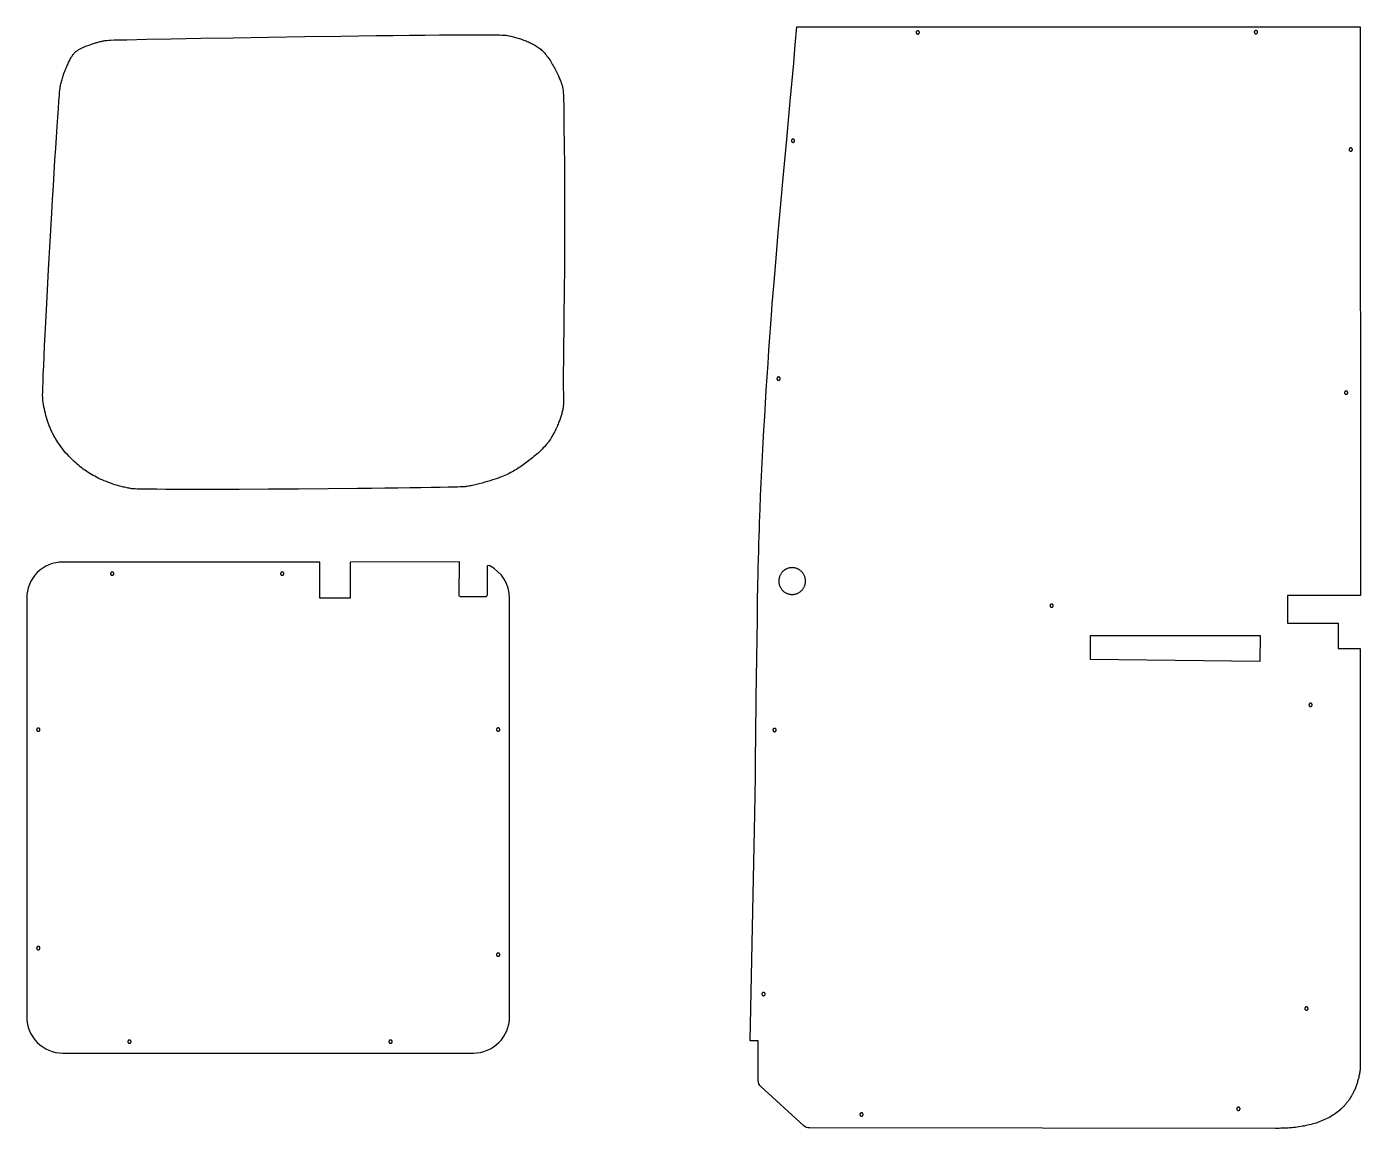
# Model space of a CAD drawing. Extents: x 487 to 8409, y -9760 to -1702.
# Drawn here: x 6785 to 8409, y -5436 to -4094 of the extents above; entities that cross this region are included whole.
import ezdxf

# ---------------------------------------------------------------- set-up
doc = ezdxf.new("R2010")
doc.units = 0
doc.layers.add('Default_Layer', color=1, linetype='CONTINUOUS')

msp = doc.modelspace()

# ---------------------------------------------------------------- linework, layer by layer
at = {"layer": 'Default_Layer'}
for points in [[(7319.9, -4654.4), (7318.9, -4654.5), (7317.4, -4654.6), (7315.3, -4654.7), (7312.8, -4654.8), (7309.9, -4654.9), (7306.5, -4655), (7298.4, -4655.2), (7288.7, -4655.5), (7277.6, -4655.7), (7265.2, -4655.9), (7251.5, -4656.1), (7236.9, -4656.3), (7221.3, -4656.5), (7204.9, -4656.7), (7187.9, -4656.8), (7152.4, -4657.1), (7115.9, -4657.4), (7079.4, -4657.6), (7043.9, -4657.8), (7026.9, -4657.8), (7010.6, -4657.9), (6995.1, -4657.9), (6980.5, -4657.9), (6966.9, -4657.9), (6954.6, -4657.8), (6943.6, -4657.7), (6934, -4657.6), (6926, -4657.5), (6922.7, -4657.4), (6919.8, -4657.4), (6917.3, -4657.3), (6915.4, -4657.2), (6913.9, -4657.1), (6913.3, -4657), (6912.9, -4657), (6911.5, -4656.8), (6910.1, -4656.5), (6908.7, -4656.3), (6907.3, -4656), (6905.9, -4655.7), (6904.4, -4655.3), (6903, -4655), (6901.6, -4654.6), (6898.7, -4653.9), (6895.8, -4653.1), (6893, -4652.2), (6890.2, -4651.3), (6887.4, -4650.4), (6884.7, -4649.4), (6882.1, -4648.4), (6879.5, -4647.3), (6877, -4646.3), (6874.6, -4645.2), (6872.3, -4644.1), (6870.1, -4643), (6868, -4641.9), (6866, -4640.8), (6863.9, -4639.6), (6861.9, -4638.4), (6859.9, -4637.1), (6857.9, -4635.8), (6855.9, -4634.5), (6854, -4633.1), (6852.1, -4631.7), (6850.2, -4630.2), (6848.4, -4628.7), (6846.5, -4627.2), (6844.8, -4625.6), (6843, -4624), (6841.3, -4622.4), (6839.6, -4620.7), (6837.9, -4619), (6836.3, -4617.2), (6834.6, -4615.4), (6832.9, -4613.5), (6831.3, -4611.6), (6829.7, -4609.6), (6828.1, -4607.5), (6826.5, -4605.4), (6825, -4603.3), (6823.5, -4601.1), (6822.1, -4599), (6820.7, -4596.7), (6820, -4595.6), (6819.3, -4594.5), (6818.7, -4593.4), (6818.1, -4592.2), (6817.4, -4591.1), (6816.9, -4589.9), (6816.3, -4588.8), (6815.7, -4587.6), (6815.2, -4586.5), (6814.6, -4585.3), (6814.1, -4584.1), (6813.6, -4582.9), (6813.1, -4581.7), (6812.6, -4580.5), (6812.2, -4579.3), (6811.7, -4578), (6810.8, -4575.5), (6810, -4573), (6809.2, -4570.4), (6808.5, -4567.8), (6807.8, -4565.2), (6807.2, -4562.5), (6806.7, -4559.9), (6806.1, -4557.2), (6805.7, -4554.5), (6805.3, -4551.9), (6804.9, -4549.2), (6804.6, -4546.5), (6804.6, -4545.6), (6804.5, -4544.3), (6804.5, -4542.4), (6804.6, -4540.1), (6804.6, -4537.4), (6804.7, -4534.2), (6805, -4526.7), (6805.3, -4517.7), (6805.8, -4507.3), (6806.3, -4495.7), (6806.9, -4483), (6807.6, -4469.2), (6808.3, -4454.6), (6809.1, -4439.3), (6810, -4423.3), (6811.8, -4390.1), (6813.7, -4355.8), (6815.6, -4321.5), (6816.6, -4304.7), (6817.6, -4288.3), (6818.6, -4272.3), (6819.5, -4257), (6820.4, -4242.4), (6821.3, -4228.7), (6822.2, -4216), (6823, -4204.4), (6823.7, -4194), (6824.4, -4185), (6825, -4177.5), (6825.2, -4174.4), (6825.5, -4171.7), (6825.7, -4169.4), (6826, -4167.5), (6826.1, -4166.2), (6826.2, -4165.7), (6826.3, -4165.3), (6826.6, -4164), (6827, -4162.6), (6827.3, -4161.3), (6827.7, -4159.9), (6828.2, -4158.5), (6828.6, -4157.1), (6829, -4155.7), (6829.5, -4154.2), (6830.5, -4151.4), (6831.6, -4148.5), (6832.1, -4147.1), (6832.7, -4145.7), (6833.2, -4144.3), (6833.8, -4142.9), (6834.4, -4141.6), (6835, -4140.3), (6835.6, -4139), (6836.2, -4137.7), (6836.8, -4136.5), (6837.4, -4135.3), (6838, -4134.1), (6838.6, -4133), (6839.2, -4132), (6839.8, -4131), (6840.4, -4130.1), (6841, -4129.2), (6841.6, -4128.3), (6842.2, -4127.6), (6842.7, -4126.9), (6843.3, -4126.3), (6843.9, -4125.7), (6844.5, -4125.1), (6845.1, -4124.6), (6845.8, -4124.1), (6846.4, -4123.6), (6847.1, -4123.1), (6847.8, -4122.6), (6848.6, -4122.2), (6849.3, -4121.7), (6850.1, -4121.3), (6850.9, -4120.9), (6851.7, -4120.5), (6853.3, -4119.7), (6854.9, -4119), (6856.5, -4118.4), (6858.1, -4117.8), (6859.6, -4117.2), (6861.1, -4116.7), (6864, -4115.7), (6866.5, -4114.9), (6867.6, -4114.5), (6868.7, -4114.1), (6869.9, -4113.7), (6871, -4113.4), (6872.2, -4113.1), (6873.4, -4112.8), (6874.5, -4112.5), (6875.7, -4112.2), (6876.9, -4112), (6878, -4111.7), (6879.2, -4111.5), (6880.4, -4111.3), (6882.8, -4111), (6885.1, -4110.7), (6885.8, -4110.6), (6887, -4110.6), (6891.5, -4110.4), (6898.2, -4110.3), (6907.1, -4110.1), (6930.8, -4109.6), (6961.2, -4109), (6997.1, -4108.4), (7037, -4107.7), (7079.6, -4107), (7123.7, -4106.4), (7167.8, -4105.7), (7189.5, -4105.5), (7210.8, -4105.2), (7231.4, -4104.9), (7251.2, -4104.7), (7270, -4104.5), (7287.8, -4104.4), (7304.2, -4104.3), (7319.1, -4104.2), (7332.5, -4104.2), (7344, -4104.2), (7349, -4104.2), (7353.6, -4104.3), (7357.6, -4104.3), (7361, -4104.4), (7363.9, -4104.5), (7366.2, -4104.6), (7367.9, -4104.7), (7368.5, -4104.8), (7368.9, -4104.8), (7371.8, -4105.4), (7374.7, -4106), (7377.6, -4106.7), (7379.1, -4107.1), (7380.5, -4107.5), (7381.9, -4107.8), (7383.4, -4108.3), (7384.8, -4108.7), (7386.3, -4109.1), (7387.7, -4109.6), (7389.1, -4110.1), (7390.5, -4110.6), (7391.9, -4111.1), (7393.3, -4111.6), (7394.7, -4112.2), (7396, -4112.8), (7397.4, -4113.4), (7398.7, -4114), (7400, -4114.7), (7401.3, -4115.4), (7402.6, -4116.1), (7403.9, -4116.8), (7405.2, -4117.6), (7406.4, -4118.4), (7407.6, -4119.2), (7408.8, -4120), (7410, -4120.9), (7411.1, -4121.8), (7412.2, -4122.8), (7412.8, -4123.3), (7413.3, -4123.8), (7413.9, -4124.3), (7414.4, -4124.9), (7415.5, -4126), (7416.6, -4127.3), (7417.7, -4128.6), (7418.7, -4130), (7419.8, -4131.4), (7420.8, -4132.9), (7421.8, -4134.4), (7422.8, -4135.9), (7423.7, -4137.5), (7424.7, -4139.1), (7425.6, -4140.6), (7426.5, -4142.2), (7427.4, -4143.8), (7428.2, -4145.4), (7429, -4147), (7429.8, -4148.5), (7431.3, -4151.5), (7432.6, -4154.3), (7433.7, -4156.9), (7434.7, -4159.1), (7435.5, -4161.1), (7436.1, -4162.6), (7436.5, -4163.7), (7436.8, -4164.5), (7437.1, -4165.3), (7437.3, -4166.2), (7437.5, -4167), (7437.7, -4167.9), (7437.9, -4168.7), (7438, -4169.6), (7438.1, -4170.5), (7438.3, -4172.2), (7438.5, -4174), (7438.8, -4177.5), (7438.8, -4178.2), (7438.9, -4179.4), (7439, -4183.4), (7439.1, -4189.3), (7439.2, -4196.7), (7439.4, -4215.7), (7439.7, -4238.5), (7439.9, -4263.7), (7440.1, -4289.4), (7440.1, -4301.9), (7440.2, -4313.9), (7440.2, -4325.3), (7440.2, -4335.7), (7440.2, -4346.4), (7440.1, -4358.6), (7440, -4371.9), (7439.9, -4386.2), (7439.6, -4416.4), (7439.3, -4446.7), (7438.7, -4499.3), (7438.5, -4516.9), (7438.4, -4522.6), (7438.4, -4525.8), (7438.4, -4527.7), (7438.4, -4529.7), (7438.5, -4533.8), (7438.8, -4542), (7438.9, -4546), (7439, -4547.9), (7439, -4549.7), (7438.9, -4551.4), (7438.9, -4553), (7438.8, -4554.5), (7438.7, -4555.2), (7438.6, -4555.8), (7438.5, -4557.1), (7438.3, -4558.4), (7438.1, -4559.6), (7437.8, -4560.9), (7437.5, -4562.2), (7437.2, -4563.4), (7436.9, -4564.7), (7436.6, -4565.9), (7436.3, -4567.1), (7435.9, -4568.4), (7435.5, -4569.6), (7435.1, -4570.8), (7434.7, -4572), (7434.2, -4573.2), (7433.8, -4574.5), (7433.3, -4575.6), (7432.8, -4576.9), (7432.3, -4578.3), (7431.6, -4579.7), (7430.9, -4581.3), (7430.2, -4582.9), (7429.4, -4584.6), (7428.6, -4586.3), (7427.7, -4588), (7426.8, -4589.8), (7425.8, -4591.6), (7424.8, -4593.3), (7423.8, -4595), (7422.8, -4596.7), (7421.7, -4598.4), (7420.6, -4599.9), (7420, -4600.7), (7419.5, -4601.4), (7418.9, -4602.2), (7418.3, -4602.9), (7417, -4604.4), (7415.7, -4605.9), (7414.2, -4607.4), (7412.7, -4608.9), (7411.2, -4610.4), (7409.5, -4611.9), (7407.9, -4613.5), (7406.2, -4614.9), (7404.5, -4616.4), (7402.8, -4617.9), (7401.1, -4619.3), (7399.4, -4620.6), (7397.7, -4622), (7396.1, -4623.2), (7394.5, -4624.4), (7392.9, -4625.6), (7391.3, -4626.8), (7389.7, -4627.9), (7388, -4629.1), (7386.4, -4630.2), (7384.8, -4631.3), (7383.1, -4632.4), (7381.4, -4633.4), (7379.7, -4634.5), (7378, -4635.5), (7376.3, -4636.4), (7374.6, -4637.4), (7372.8, -4638.3), (7371, -4639.2), (7369.3, -4640), (7367.5, -4640.8), (7365.5, -4641.6), (7363.3, -4642.5), (7360.9, -4643.4), (7358.3, -4644.4), (7355.4, -4645.3), (7352.5, -4646.3), (7349.4, -4647.3), (7346.2, -4648.3), (7342.9, -4649.2), (7339.6, -4650.2), (7336.2, -4651), (7332.9, -4651.9), (7331.2, -4652.2), (7329.5, -4652.6), (7327.9, -4653), (7326.3, -4653.3), (7324.6, -4653.6), (7323, -4653.9), (7321.5, -4654.1), (7319.9, -4654.4)], [(7870.3, -4103.2), (7870.5, -4103.2), (7870.7, -4103.2), (7870.9, -4103.2), (7871, -4103.1), (7871.2, -4103), (7871.4, -4102.9), (7871.5, -4102.8), (7871.7, -4102.7), (7871.8, -4102.5), (7871.9, -4102.4), (7872, -4102.2), (7872.1, -4102), (7872.2, -4101.8), (7872.2, -4101.6), (7872.2, -4101.4), (7872.3, -4101.2), (7872.2, -4101), (7872.2, -4100.8), (7872.2, -4100.6), (7872.1, -4100.5), (7872, -4100.3), (7871.9, -4100.1), (7871.8, -4100), (7871.7, -4099.8), (7871.5, -4099.7), (7871.4, -4099.6), (7871.2, -4099.5), (7871, -4099.4), (7870.9, -4099.3), (7870.7, -4099.3), (7870.5, -4099.3), (7870.3, -4099.2), (7870.1, -4099.3), (7869.9, -4099.3), (7869.7, -4099.3), (7869.5, -4099.4), (7869.3, -4099.5), (7869.1, -4099.6), (7869, -4099.7), (7868.8, -4099.8), (7868.7, -4100), (7868.6, -4100.1), (7868.5, -4100.3), (7868.4, -4100.5), (7868.3, -4100.6), (7868.3, -4100.8), (7868.3, -4101), (7868.3, -4101.2), (7868.3, -4101.4), (7868.3, -4101.6), (7868.3, -4101.8), (7868.4, -4102), (7868.5, -4102.2), (7868.6, -4102.4), (7868.7, -4102.5), (7868.8, -4102.7), (7869, -4102.8), (7869.1, -4102.9), (7869.3, -4103), (7869.5, -4103.1), (7869.7, -4103.2), (7869.9, -4103.2), (7870.1, -4103.2), (7870.3, -4103.2)], [(8282, -4102.9), (8282.2, -4102.9), (8282.4, -4102.9), (8282.6, -4102.8), (8282.8, -4102.8), (8283, -4102.7), (8283.1, -4102.6), (8283.3, -4102.5), (8283.4, -4102.3), (8283.6, -4102.2), (8283.7, -4102), (8283.8, -4101.9), (8283.8, -4101.7), (8283.9, -4101.5), (8284, -4101.3), (8284, -4101.1), (8284, -4100.9), (8284, -4100.7), (8284, -4100.5), (8283.9, -4100.3), (8283.8, -4100.1), (8283.8, -4100), (8283.7, -4099.8), (8283.6, -4099.6), (8283.4, -4099.5), (8283.3, -4099.4), (8283.1, -4099.3), (8283, -4099.2), (8282.8, -4099.1), (8282.6, -4099), (8282.4, -4099), (8282.2, -4098.9), (8282, -4098.9), (8281.8, -4098.9), (8281.6, -4099), (8281.4, -4099), (8281.2, -4099.1), (8281.1, -4099.2), (8280.9, -4099.3), (8280.7, -4099.4), (8280.6, -4099.5), (8280.5, -4099.6), (8280.3, -4099.8), (8280.2, -4100), (8280.2, -4100.1), (8280.1, -4100.3), (8280, -4100.5), (8280, -4100.7), (8280, -4100.9), (8280, -4101.1), (8280, -4101.3), (8280.1, -4101.5), (8280.2, -4101.7), (8280.2, -4101.9), (8280.3, -4102), (8280.5, -4102.2), (8280.6, -4102.3), (8280.7, -4102.5), (8280.9, -4102.6), (8281.1, -4102.7), (8281.2, -4102.8), (8281.4, -4102.8), (8281.6, -4102.9), (8281.8, -4102.9), (8282, -4102.9)], [(7718.3, -4235.2), (7718.5, -4235.2), (7718.7, -4235.1), (7718.9, -4235.1), (7719.1, -4235), (7719.3, -4234.9), (7719.4, -4234.8), (7719.6, -4234.7), (7719.7, -4234.6), (7719.8, -4234.4), (7720, -4234.3), (7720.1, -4234.1), (7720.1, -4233.9), (7720.2, -4233.8), (7720.3, -4233.6), (7720.3, -4233.4), (7720.3, -4233.2), (7720.3, -4233), (7720.3, -4232.8), (7720.2, -4232.6), (7720.1, -4232.4), (7720.1, -4232.2), (7720, -4232), (7719.8, -4231.9), (7719.7, -4231.7), (7719.6, -4231.6), (7719.4, -4231.5), (7719.3, -4231.4), (7719.1, -4231.3), (7718.9, -4231.3), (7718.7, -4231.2), (7718.5, -4231.2), (7718.3, -4231.2), (7718.1, -4231.2), (7717.9, -4231.2), (7717.7, -4231.3), (7717.5, -4231.3), (7717.3, -4231.4), (7717.2, -4231.5), (7717, -4231.6), (7716.9, -4231.7), (7716.8, -4231.9), (7716.6, -4232), (7716.5, -4232.2), (7716.5, -4232.4), (7716.4, -4232.6), (7716.3, -4232.8), (7716.3, -4233), (7716.3, -4233.2), (7716.3, -4233.4), (7716.3, -4233.6), (7716.4, -4233.8), (7716.5, -4233.9), (7716.5, -4234.1), (7716.6, -4234.3), (7716.8, -4234.4), (7716.9, -4234.6), (7717, -4234.7), (7717.2, -4234.8), (7717.3, -4234.9), (7717.5, -4235), (7717.7, -4235.1), (7717.9, -4235.1), (7718.1, -4235.2), (7718.3, -4235.2)], [(8397.5, -4245.9), (8397.7, -4245.9), (8397.9, -4245.9), (8398.1, -4245.9), (8398.3, -4245.8), (8398.5, -4245.7), (8398.6, -4245.6), (8398.8, -4245.5), (8398.9, -4245.4), (8399.1, -4245.2), (8399.2, -4245.1), (8399.3, -4244.9), (8399.4, -4244.7), (8399.4, -4244.5), (8399.5, -4244.4), (8399.5, -4244.2), (8399.5, -4243.9), (8399.5, -4243.7), (8399.5, -4243.5), (8399.4, -4243.4), (8399.4, -4243.2), (8399.3, -4243), (8399.2, -4242.8), (8399.1, -4242.7), (8398.9, -4242.5), (8398.8, -4242.4), (8398.6, -4242.3), (8398.5, -4242.2), (8398.3, -4242.1), (8398.1, -4242), (8397.9, -4242), (8397.7, -4242), (8397.5, -4241.9), (8397.3, -4242), (8397.1, -4242), (8396.9, -4242), (8396.7, -4242.1), (8396.6, -4242.2), (8396.4, -4242.3), (8396.2, -4242.4), (8396.1, -4242.5), (8396, -4242.7), (8395.9, -4242.8), (8395.8, -4243), (8395.7, -4243.2), (8395.6, -4243.4), (8395.5, -4243.5), (8395.5, -4243.7), (8395.5, -4243.9), (8395.5, -4244.2), (8395.5, -4244.4), (8395.6, -4244.5), (8395.7, -4244.7), (8395.8, -4244.9), (8395.9, -4245.1), (8396, -4245.2), (8396.1, -4245.4), (8396.2, -4245.5), (8396.4, -4245.6), (8396.6, -4245.7), (8396.7, -4245.8), (8396.9, -4245.9), (8397.1, -4245.9), (8397.3, -4245.9), (8397.5, -4245.9)], [(7700.7, -4524.9), (7700.9, -4524.9), (7701.1, -4524.9), (7701.3, -4524.8), (7701.5, -4524.8), (7701.7, -4524.7), (7701.9, -4524.6), (7702, -4524.5), (7702.2, -4524.4), (7702.3, -4524.2), (7702.4, -4524.1), (7702.5, -4523.9), (7702.6, -4523.7), (7702.7, -4523.5), (7702.7, -4523.3), (7702.7, -4523.1), (7702.7, -4522.9), (7702.7, -4522.7), (7702.7, -4522.5), (7702.7, -4522.3), (7702.6, -4522.2), (7702.5, -4522), (7702.4, -4521.8), (7702.3, -4521.7), (7702.2, -4521.5), (7702, -4521.4), (7701.9, -4521.3), (7701.7, -4521.2), (7701.5, -4521.1), (7701.3, -4521), (7701.1, -4521), (7700.9, -4520.9), (7700.7, -4520.9), (7700.5, -4520.9), (7700.3, -4521), (7700.1, -4521), (7700, -4521.1), (7699.8, -4521.2), (7699.6, -4521.3), (7699.5, -4521.4), (7699.3, -4521.5), (7699.2, -4521.7), (7699.1, -4521.8), (7699, -4522), (7698.9, -4522.2), (7698.8, -4522.3), (7698.8, -4522.5), (7698.8, -4522.7), (7698.7, -4522.9), (7698.8, -4523.1), (7698.8, -4523.3), (7698.8, -4523.5), (7698.9, -4523.7), (7699, -4523.9), (7699.1, -4524.1), (7699.2, -4524.2), (7699.3, -4524.4), (7699.5, -4524.5), (7699.6, -4524.6), (7699.8, -4524.7), (7700, -4524.8), (7700.1, -4524.8), (7700.3, -4524.9), (7700.5, -4524.9), (7700.7, -4524.9)], [(8391.8, -4542), (8392.1, -4542), (8392.3, -4542), (8392.4, -4541.9), (8392.6, -4541.8), (8392.8, -4541.8), (8393, -4541.7), (8393.1, -4541.5), (8393.3, -4541.4), (8393.4, -4541.3), (8393.5, -4541.1), (8393.6, -4541), (8393.7, -4540.8), (8393.8, -4540.6), (8393.8, -4540.4), (8393.8, -4540.2), (8393.8, -4540), (8393.8, -4539.8), (8393.8, -4539.6), (8393.8, -4539.4), (8393.7, -4539.2), (8393.6, -4539), (8393.5, -4538.9), (8393.4, -4538.7), (8393.3, -4538.6), (8393.1, -4538.5), (8393, -4538.3), (8392.8, -4538.2), (8392.6, -4538.2), (8392.4, -4538.1), (8392.3, -4538), (8392.1, -4538), (8391.8, -4538), (8391.6, -4538), (8391.4, -4538), (8391.3, -4538.1), (8391.1, -4538.2), (8390.9, -4538.2), (8390.7, -4538.3), (8390.6, -4538.5), (8390.4, -4538.6), (8390.3, -4538.7), (8390.2, -4538.9), (8390.1, -4539), (8390, -4539.2), (8389.9, -4539.4), (8389.9, -4539.6), (8389.9, -4539.8), (8389.8, -4540), (8389.9, -4540.2), (8389.9, -4540.4), (8389.9, -4540.6), (8390, -4540.8), (8390.1, -4541), (8390.2, -4541.1), (8390.3, -4541.3), (8390.4, -4541.4), (8390.6, -4541.5), (8390.7, -4541.7), (8390.9, -4541.8), (8391.1, -4541.8), (8391.3, -4541.9), (8391.4, -4542), (8391.6, -4542), (8391.8, -4542)], [(6887.2, -4760.5), (6887.2, -4760.7), (6887.3, -4760.9), (6887.3, -4761), (6887.4, -4761.2), (6887.5, -4761.4), (6887.6, -4761.6), (6887.7, -4761.7), (6887.8, -4761.9), (6888, -4762), (6888.1, -4762.1), (6888.3, -4762.2), (6888.5, -4762.3), (6888.6, -4762.4), (6888.8, -4762.4), (6889, -4762.4), (6889.2, -4762.5), (6889.4, -4762.4), (6889.6, -4762.4), (6889.8, -4762.4), (6890, -4762.3), (6890.2, -4762.2), (6890.3, -4762.1), (6890.5, -4762), (6890.6, -4761.9), (6890.8, -4761.7), (6890.9, -4761.6), (6891, -4761.4), (6891.1, -4761.2), (6891.1, -4761), (6891.2, -4760.9), (6891.2, -4760.7), (6891.2, -4760.5), (6891.2, -4760.3), (6891.2, -4760.1), (6891.1, -4759.9), (6891.1, -4759.7), (6891, -4759.5), (6890.9, -4759.3), (6890.8, -4759.2), (6890.6, -4759), (6890.5, -4758.9), (6890.3, -4758.8), (6890.2, -4758.7), (6890, -4758.6), (6889.8, -4758.5), (6889.6, -4758.5), (6889.4, -4758.5), (6889.2, -4758.5), (6889, -4758.5), (6888.8, -4758.5), (6888.6, -4758.5), (6888.5, -4758.6), (6888.3, -4758.7), (6888.1, -4758.8), (6888, -4758.9), (6887.8, -4759), (6887.7, -4759.2), (6887.6, -4759.3), (6887.5, -4759.5), (6887.4, -4759.7), (6887.3, -4759.9), (6887.3, -4760.1), (6887.2, -4760.3), (6887.2, -4760.5)], [(7094.2, -4760.5), (7094.2, -4760.7), (7094.3, -4760.9), (7094.3, -4761), (7094.4, -4761.2), (7094.5, -4761.4), (7094.6, -4761.6), (7094.7, -4761.7), (7094.8, -4761.9), (7095, -4762), (7095.1, -4762.1), (7095.3, -4762.2), (7095.5, -4762.3), (7095.6, -4762.4), (7095.8, -4762.4), (7096, -4762.4), (7096.2, -4762.5), (7096.4, -4762.4), (7096.6, -4762.4), (7096.8, -4762.4), (7097, -4762.3), (7097.2, -4762.2), (7097.3, -4762.1), (7097.5, -4762), (7097.6, -4761.9), (7097.8, -4761.7), (7097.9, -4761.6), (7098, -4761.4), (7098.1, -4761.2), (7098.1, -4761), (7098.2, -4760.9), (7098.2, -4760.7), (7098.2, -4760.5), (7098.2, -4760.3), (7098.2, -4760.1), (7098.1, -4759.9), (7098.1, -4759.7), (7098, -4759.5), (7097.9, -4759.3), (7097.8, -4759.2), (7097.6, -4759), (7097.5, -4758.9), (7097.3, -4758.8), (7097.2, -4758.7), (7097, -4758.6), (7096.8, -4758.5), (7096.6, -4758.5), (7096.4, -4758.5), (7096.2, -4758.5), (7096, -4758.5), (7095.8, -4758.5), (7095.6, -4758.5), (7095.5, -4758.6), (7095.3, -4758.7), (7095.1, -4758.8), (7095, -4758.9), (7094.8, -4759), (7094.7, -4759.2), (7094.6, -4759.3), (7094.5, -4759.5), (7094.4, -4759.7), (7094.3, -4759.9), (7094.3, -4760.1), (7094.2, -4760.3), (7094.2, -4760.5)], [(7717.3, -4785.8), (7718.1, -4785.8), (7718.9, -4785.7), (7719.7, -4785.6), (7720.5, -4785.5), (7721.3, -4785.3), (7722.1, -4785.1), (7722.9, -4784.8), (7723.6, -4784.5), (7724.3, -4784.2), (7725, -4783.8), (7725.7, -4783.4), (7726.4, -4783), (7727, -4782.5), (7727.6, -4782.1), (7728.2, -4781.5), (7728.8, -4781), (7729.3, -4780.4), (7729.8, -4779.8), (7730.3, -4779.2), (7730.8, -4778.6), (7731.2, -4777.9), (7731.6, -4777.2), (7732, -4776.5), (7732.3, -4775.8), (7732.6, -4775.1), (7732.8, -4774.3), (7733.1, -4773.5), (7733.2, -4772.8), (7733.4, -4772), (7733.5, -4771.1), (7733.6, -4770.3), (7733.6, -4769.5), (7733.6, -4768.6), (7733.5, -4767.8), (7733.4, -4767), (7733.2, -4766.2), (7733.1, -4765.4), (7732.8, -4764.6), (7732.6, -4763.9), (7732.3, -4763.1), (7732, -4762.4), (7731.6, -4761.7), (7731.2, -4761), (7730.8, -4760.3), (7730.3, -4759.7), (7729.8, -4759.1), (7729.3, -4758.5), (7728.8, -4757.9), (7728.2, -4757.4), (7727.6, -4756.9), (7727, -4756.4), (7726.4, -4755.9), (7725.7, -4755.5), (7725, -4755.1), (7724.3, -4754.8), (7723.6, -4754.4), (7722.9, -4754.1), (7722.1, -4753.9), (7721.3, -4753.7), (7720.5, -4753.5), (7719.7, -4753.3), (7718.9, -4753.2), (7718.1, -4753.2), (7717.3, -4753.1), (7716.4, -4753.2), (7715.6, -4753.2), (7714.8, -4753.3), (7714, -4753.5), (7713.2, -4753.7), (7712.4, -4753.9), (7711.6, -4754.1), (7710.9, -4754.4), (7710.2, -4754.8), (7709.5, -4755.1), (7708.8, -4755.5), (7708.1, -4755.9), (7707.5, -4756.4), (7706.9, -4756.9), (7706.3, -4757.4), (7705.7, -4757.9), (7705.2, -4758.5), (7704.7, -4759.1), (7704.2, -4759.7), (7703.7, -4760.3), (7703.3, -4761), (7702.9, -4761.7), (7702.5, -4762.4), (7702.2, -4763.1), (7701.9, -4763.9), (7701.7, -4764.6), (7701.5, -4765.4), (7701.3, -4766.2), (7701.1, -4767), (7701, -4767.8), (7701, -4768.6), (7700.9, -4769.5), (7701, -4770.3), (7701, -4771.1), (7701.1, -4772), (7701.3, -4772.8), (7701.5, -4773.5), (7701.7, -4774.3), (7701.9, -4775.1), (7702.2, -4775.8), (7702.5, -4776.5), (7702.9, -4777.2), (7703.3, -4777.9), (7703.7, -4778.6), (7704.2, -4779.2), (7704.7, -4779.8), (7705.2, -4780.4), (7705.7, -4781), (7706.3, -4781.5), (7706.9, -4782.1), (7707.5, -4782.5), (7708.1, -4783), (7708.8, -4783.4), (7709.5, -4783.8), (7710.2, -4784.2), (7710.9, -4784.5), (7711.6, -4784.8), (7712.4, -4785.1), (7713.2, -4785.3), (7714, -4785.5), (7714.8, -4785.6), (7715.6, -4785.7), (7716.4, -4785.8), (7717.3, -4785.8)], [(8033.3, -4801.5), (8033.5, -4801.4), (8033.7, -4801.4), (8033.9, -4801.4), (8034.1, -4801.3), (8034.2, -4801.2), (8034.4, -4801.1), (8034.6, -4801), (8034.7, -4800.9), (8034.8, -4800.7), (8034.9, -4800.6), (8035, -4800.4), (8035.1, -4800.2), (8035.2, -4800.1), (8035.2, -4799.9), (8035.3, -4799.7), (8035.3, -4799.5), (8035.3, -4799.3), (8035.2, -4799.1), (8035.2, -4798.9), (8035.1, -4798.7), (8035, -4798.5), (8034.9, -4798.3), (8034.8, -4798.2), (8034.7, -4798), (8034.6, -4797.9), (8034.4, -4797.8), (8034.2, -4797.7), (8034.1, -4797.6), (8033.9, -4797.5), (8033.7, -4797.5), (8033.5, -4797.5), (8033.3, -4797.5), (8033.1, -4797.5), (8032.9, -4797.5), (8032.7, -4797.5), (8032.5, -4797.6), (8032.3, -4797.7), (8032.2, -4797.8), (8032, -4797.9), (8031.9, -4798), (8031.7, -4798.2), (8031.6, -4798.3), (8031.5, -4798.5), (8031.4, -4798.7), (8031.4, -4798.9), (8031.3, -4799.1), (8031.3, -4799.3), (8031.3, -4799.5), (8031.3, -4799.7), (8031.3, -4799.9), (8031.4, -4800.1), (8031.4, -4800.2), (8031.5, -4800.4), (8031.6, -4800.6), (8031.7, -4800.7), (8031.9, -4800.9), (8032, -4801), (8032.2, -4801.1), (8032.3, -4801.2), (8032.5, -4801.3), (8032.7, -4801.4), (8032.9, -4801.4), (8033.1, -4801.4), (8033.3, -4801.5)], [(8287, -4835.8), (8286.9, -4867.5), (8080.4, -4864.9), (8080.4, -4835.8), (8287, -4835.8)], [(8348.6, -4922.2), (8348.8, -4922.2), (8349, -4922.2), (8349.2, -4922.1), (8349.4, -4922.1), (8349.5, -4922), (8349.7, -4921.9), (8349.9, -4921.8), (8350, -4921.6), (8350.1, -4921.5), (8350.2, -4921.3), (8350.3, -4921.2), (8350.4, -4921), (8350.5, -4920.8), (8350.5, -4920.6), (8350.6, -4920.4), (8350.6, -4920.2), (8350.6, -4920), (8350.5, -4919.8), (8350.5, -4919.6), (8350.4, -4919.4), (8350.3, -4919.3), (8350.2, -4919.1), (8350.1, -4918.9), (8350, -4918.8), (8349.9, -4918.7), (8349.7, -4918.5), (8349.5, -4918.4), (8349.4, -4918.4), (8349.2, -4918.3), (8349, -4918.2), (8348.8, -4918.2), (8348.6, -4918.2), (8348.4, -4918.2), (8348.2, -4918.2), (8348, -4918.3), (8347.8, -4918.4), (8347.6, -4918.4), (8347.5, -4918.5), (8347.3, -4918.7), (8347.2, -4918.8), (8347, -4918.9), (8346.9, -4919.1), (8346.8, -4919.3), (8346.7, -4919.4), (8346.7, -4919.6), (8346.6, -4919.8), (8346.6, -4920), (8346.6, -4920.2), (8346.6, -4920.4), (8346.6, -4920.6), (8346.7, -4920.8), (8346.7, -4921), (8346.8, -4921.2), (8346.9, -4921.3), (8347, -4921.5), (8347.2, -4921.6), (8347.3, -4921.8), (8347.5, -4921.9), (8347.6, -4922), (8347.8, -4922.1), (8348, -4922.1), (8348.2, -4922.2), (8348.4, -4922.2), (8348.6, -4922.2)], [(6797.2, -4950.5), (6797.2, -4950.7), (6797.3, -4950.9), (6797.3, -4951), (6797.4, -4951.2), (6797.5, -4951.4), (6797.6, -4951.6), (6797.7, -4951.7), (6797.8, -4951.9), (6798, -4952), (6798.1, -4952.1), (6798.3, -4952.2), (6798.5, -4952.3), (6798.6, -4952.4), (6798.8, -4952.4), (6799, -4952.4), (6799.2, -4952.5), (6799.4, -4952.4), (6799.6, -4952.4), (6799.8, -4952.4), (6800, -4952.3), (6800.2, -4952.2), (6800.3, -4952.1), (6800.5, -4952), (6800.6, -4951.9), (6800.8, -4951.7), (6800.9, -4951.6), (6801, -4951.4), (6801.1, -4951.2), (6801.1, -4951), (6801.2, -4950.9), (6801.2, -4950.7), (6801.2, -4950.5), (6801.2, -4950.3), (6801.2, -4950.1), (6801.1, -4949.9), (6801.1, -4949.7), (6801, -4949.5), (6800.9, -4949.3), (6800.8, -4949.2), (6800.6, -4949), (6800.5, -4948.9), (6800.3, -4948.8), (6800.2, -4948.7), (6800, -4948.6), (6799.8, -4948.5), (6799.6, -4948.5), (6799.4, -4948.5), (6799.2, -4948.5), (6799, -4948.5), (6798.8, -4948.5), (6798.6, -4948.5), (6798.5, -4948.6), (6798.3, -4948.7), (6798.1, -4948.8), (6798, -4948.9), (6797.8, -4949), (6797.7, -4949.2), (6797.6, -4949.3), (6797.5, -4949.5), (6797.4, -4949.7), (6797.3, -4949.9), (6797.3, -4950.1), (6797.2, -4950.3), (6797.2, -4950.5)], [(7357.2, -4950.3), (7357.3, -4950.5), (7357.3, -4950.7), (7357.3, -4950.9), (7357.4, -4951.1), (7357.5, -4951.3), (7357.6, -4951.4), (7357.7, -4951.6), (7357.8, -4951.7), (7358, -4951.9), (7358.1, -4952), (7358.3, -4952.1), (7358.5, -4952.2), (7358.6, -4952.2), (7358.8, -4952.3), (7359, -4952.3), (7359.2, -4952.3), (7359.4, -4952.3), (7359.6, -4952.3), (7359.8, -4952.2), (7360, -4952.2), (7360.2, -4952.1), (7360.4, -4952), (7360.5, -4951.9), (7360.7, -4951.7), (7360.8, -4951.6), (7360.9, -4951.4), (7361, -4951.3), (7361.1, -4951.1), (7361.2, -4950.9), (7361.2, -4950.7), (7361.2, -4950.5), (7361.2, -4950.3), (7361.2, -4950.1), (7361.2, -4949.9), (7361.2, -4949.7), (7361.1, -4949.5), (7361, -4949.4), (7360.9, -4949.2), (7360.8, -4949), (7360.7, -4948.9), (7360.5, -4948.8), (7360.4, -4948.7), (7360.2, -4948.6), (7360, -4948.5), (7359.8, -4948.4), (7359.6, -4948.3), (7359.4, -4948.3), (7359.2, -4948.3), (7359, -4948.3), (7358.8, -4948.3), (7358.6, -4948.4), (7358.5, -4948.5), (7358.3, -4948.6), (7358.1, -4948.7), (7358, -4948.8), (7357.8, -4948.9), (7357.7, -4949), (7357.6, -4949.2), (7357.5, -4949.4), (7357.4, -4949.5), (7357.3, -4949.7), (7357.3, -4949.9), (7357.3, -4950.1), (7357.2, -4950.3)], [(7695.9, -4952.9), (7696.1, -4952.9), (7696.3, -4952.9), (7696.5, -4952.8), (7696.7, -4952.7), (7696.8, -4952.7), (7697, -4952.6), (7697.2, -4952.4), (7697.3, -4952.3), (7697.4, -4952.2), (7697.5, -4952), (7697.6, -4951.9), (7697.7, -4951.7), (7697.8, -4951.5), (7697.8, -4951.3), (7697.9, -4951.1), (7697.9, -4950.9), (7697.9, -4950.7), (7697.8, -4950.5), (7697.8, -4950.3), (7697.7, -4950.1), (7697.6, -4950), (7697.5, -4949.8), (7697.4, -4949.6), (7697.3, -4949.5), (7697.2, -4949.4), (7697, -4949.2), (7696.8, -4949.1), (7696.7, -4949.1), (7696.5, -4949), (7696.3, -4948.9), (7696.1, -4948.9), (7695.9, -4948.9), (7695.7, -4948.9), (7695.5, -4948.9), (7695.3, -4949), (7695.1, -4949.1), (7694.9, -4949.1), (7694.8, -4949.2), (7694.6, -4949.4), (7694.5, -4949.5), (7694.3, -4949.6), (7694.2, -4949.8), (7694.1, -4950), (7694, -4950.1), (7694, -4950.3), (7693.9, -4950.5), (7693.9, -4950.7), (7693.9, -4950.9), (7693.9, -4951.1), (7693.9, -4951.3), (7694, -4951.5), (7694, -4951.7), (7694.1, -4951.9), (7694.2, -4952), (7694.3, -4952.2), (7694.5, -4952.3), (7694.6, -4952.4), (7694.8, -4952.6), (7694.9, -4952.7), (7695.1, -4952.7), (7695.3, -4952.8), (7695.5, -4952.9), (7695.7, -4952.9), (7695.9, -4952.9)], [(6797.2, -5216.5), (6797.2, -5216.7), (6797.3, -5216.9), (6797.3, -5217), (6797.4, -5217.2), (6797.5, -5217.4), (6797.6, -5217.6), (6797.7, -5217.7), (6797.8, -5217.9), (6798, -5218), (6798.1, -5218.1), (6798.3, -5218.2), (6798.5, -5218.3), (6798.6, -5218.4), (6798.8, -5218.4), (6799, -5218.4), (6799.2, -5218.5), (6799.4, -5218.4), (6799.6, -5218.4), (6799.8, -5218.4), (6800, -5218.3), (6800.2, -5218.2), (6800.3, -5218.1), (6800.5, -5218), (6800.6, -5217.9), (6800.8, -5217.7), (6800.9, -5217.6), (6801, -5217.4), (6801.1, -5217.2), (6801.1, -5217), (6801.2, -5216.9), (6801.2, -5216.7), (6801.2, -5216.5), (6801.2, -5216.3), (6801.2, -5216.1), (6801.1, -5215.9), (6801.1, -5215.7), (6801, -5215.5), (6800.9, -5215.3), (6800.8, -5215.2), (6800.6, -5215), (6800.5, -5214.9), (6800.3, -5214.8), (6800.2, -5214.7), (6800, -5214.6), (6799.8, -5214.5), (6799.6, -5214.5), (6799.4, -5214.5), (6799.2, -5214.5), (6799, -5214.5), (6798.8, -5214.5), (6798.6, -5214.5), (6798.5, -5214.6), (6798.3, -5214.7), (6798.1, -5214.8), (6798, -5214.9), (6797.8, -5215), (6797.7, -5215.2), (6797.6, -5215.3), (6797.5, -5215.5), (6797.4, -5215.7), (6797.3, -5215.9), (6797.3, -5216.1), (6797.2, -5216.3), (6797.2, -5216.5)], [(7357.2, -5224.5), (7357.2, -5224.7), (7357.3, -5224.9), (7357.3, -5225), (7357.4, -5225.2), (7357.5, -5225.4), (7357.6, -5225.6), (7357.7, -5225.7), (7357.8, -5225.9), (7358, -5226), (7358.1, -5226.1), (7358.3, -5226.2), (7358.5, -5226.3), (7358.6, -5226.4), (7358.8, -5226.4), (7359, -5226.4), (7359.2, -5226.5), (7359.4, -5226.4), (7359.6, -5226.4), (7359.8, -5226.4), (7360, -5226.3), (7360.2, -5226.2), (7360.3, -5226.1), (7360.5, -5226), (7360.6, -5225.9), (7360.8, -5225.7), (7360.9, -5225.6), (7361, -5225.4), (7361.1, -5225.2), (7361.1, -5225), (7361.2, -5224.9), (7361.2, -5224.7), (7361.2, -5224.5), (7361.2, -5224.3), (7361.2, -5224.1), (7361.1, -5223.9), (7361.1, -5223.7), (7361, -5223.5), (7360.9, -5223.3), (7360.8, -5223.2), (7360.6, -5223), (7360.5, -5222.9), (7360.3, -5222.8), (7360.2, -5222.7), (7360, -5222.6), (7359.8, -5222.5), (7359.6, -5222.5), (7359.4, -5222.5), (7359.2, -5222.5), (7359, -5222.5), (7358.8, -5222.5), (7358.6, -5222.5), (7358.5, -5222.6), (7358.3, -5222.7), (7358.1, -5222.8), (7358, -5222.9), (7357.8, -5223), (7357.7, -5223.2), (7357.6, -5223.3), (7357.5, -5223.5), (7357.4, -5223.7), (7357.3, -5223.9), (7357.3, -5224.1), (7357.2, -5224.3), (7357.2, -5224.5)], [(7682.4, -5274.5), (7682.6, -5274.5), (7682.8, -5274.5), (7683, -5274.4), (7683.2, -5274.4), (7683.4, -5274.3), (7683.5, -5274.2), (7683.7, -5274.1), (7683.8, -5273.9), (7684, -5273.8), (7684.1, -5273.6), (7684.2, -5273.5), (7684.3, -5273.3), (7684.3, -5273.1), (7684.4, -5272.9), (7684.4, -5272.7), (7684.4, -5272.5), (7684.4, -5272.3), (7684.4, -5272.1), (7684.3, -5271.9), (7684.3, -5271.7), (7684.2, -5271.6), (7684.1, -5271.4), (7684, -5271.3), (7683.8, -5271.1), (7683.7, -5271), (7683.5, -5270.9), (7683.4, -5270.8), (7683.2, -5270.7), (7683, -5270.6), (7682.8, -5270.6), (7682.6, -5270.5), (7682.4, -5270.5), (7682.2, -5270.5), (7682, -5270.6), (7681.8, -5270.6), (7681.6, -5270.7), (7681.5, -5270.8), (7681.3, -5270.9), (7681.1, -5271), (7681, -5271.1), (7680.9, -5271.3), (7680.8, -5271.4), (7680.7, -5271.6), (7680.6, -5271.7), (7680.5, -5271.9), (7680.4, -5272.1), (7680.4, -5272.3), (7680.4, -5272.5), (7680.4, -5272.7), (7680.4, -5272.9), (7680.5, -5273.1), (7680.6, -5273.3), (7680.7, -5273.5), (7680.8, -5273.6), (7680.9, -5273.8), (7681, -5273.9), (7681.1, -5274.1), (7681.3, -5274.2), (7681.5, -5274.3), (7681.6, -5274.4), (7681.8, -5274.4), (7682, -5274.5), (7682.2, -5274.5), (7682.4, -5274.5)], [(8343.6, -5292.1), (8343.8, -5292.1), (8344, -5292.1), (8344.2, -5292), (8344.4, -5291.9), (8344.5, -5291.9), (8344.7, -5291.8), (8344.9, -5291.6), (8345, -5291.5), (8345.1, -5291.4), (8345.2, -5291.2), (8345.3, -5291.1), (8345.4, -5290.9), (8345.5, -5290.7), (8345.5, -5290.5), (8345.6, -5290.3), (8345.6, -5290.1), (8345.6, -5289.9), (8345.5, -5289.7), (8345.5, -5289.5), (8345.4, -5289.3), (8345.3, -5289.2), (8345.2, -5289), (8345.1, -5288.8), (8345, -5288.7), (8344.9, -5288.6), (8344.7, -5288.4), (8344.5, -5288.3), (8344.4, -5288.3), (8344.2, -5288.2), (8344, -5288.1), (8343.8, -5288.1), (8343.6, -5288.1), (8343.4, -5288.1), (8343.2, -5288.1), (8343, -5288.2), (8342.8, -5288.3), (8342.6, -5288.3), (8342.5, -5288.4), (8342.3, -5288.6), (8342.2, -5288.7), (8342, -5288.8), (8341.9, -5289), (8341.8, -5289.2), (8341.7, -5289.3), (8341.7, -5289.5), (8341.6, -5289.7), (8341.6, -5289.9), (8341.6, -5290.1), (8341.6, -5290.3), (8341.6, -5290.5), (8341.7, -5290.7), (8341.7, -5290.9), (8341.8, -5291.1), (8341.9, -5291.2), (8342, -5291.4), (8342.2, -5291.5), (8342.3, -5291.6), (8342.5, -5291.8), (8342.6, -5291.9), (8342.8, -5291.9), (8343, -5292), (8343.2, -5292.1), (8343.4, -5292.1), (8343.6, -5292.1)], [(6908.2, -5330.5), (6908.2, -5330.7), (6908.3, -5330.9), (6908.3, -5331), (6908.4, -5331.2), (6908.5, -5331.4), (6908.6, -5331.6), (6908.7, -5331.7), (6908.8, -5331.9), (6909, -5332), (6909.1, -5332.1), (6909.3, -5332.2), (6909.5, -5332.3), (6909.6, -5332.4), (6909.8, -5332.4), (6910, -5332.4), (6910.2, -5332.5), (6910.4, -5332.4), (6910.6, -5332.4), (6910.8, -5332.4), (6911, -5332.3), (6911.2, -5332.2), (6911.3, -5332.1), (6911.5, -5332), (6911.6, -5331.9), (6911.8, -5331.7), (6911.9, -5331.6), (6912, -5331.4), (6912.1, -5331.2), (6912.1, -5331), (6912.2, -5330.9), (6912.2, -5330.7), (6912.2, -5330.5), (6912.2, -5330.3), (6912.2, -5330.1), (6912.1, -5329.9), (6912.1, -5329.7), (6912, -5329.5), (6911.9, -5329.3), (6911.8, -5329.2), (6911.6, -5329), (6911.5, -5328.9), (6911.3, -5328.8), (6911.2, -5328.7), (6911, -5328.6), (6910.8, -5328.5), (6910.6, -5328.5), (6910.4, -5328.5), (6910.2, -5328.5), (6910, -5328.5), (6909.8, -5328.5), (6909.6, -5328.5), (6909.5, -5328.6), (6909.3, -5328.7), (6909.1, -5328.8), (6909, -5328.9), (6908.8, -5329), (6908.7, -5329.2), (6908.6, -5329.3), (6908.5, -5329.5), (6908.4, -5329.7), (6908.3, -5329.9), (6908.3, -5330.1), (6908.2, -5330.3), (6908.2, -5330.5)], [(7226.2, -5330.5), (7226.2, -5330.7), (7226.3, -5330.9), (7226.3, -5331), (7226.4, -5331.2), (7226.5, -5331.4), (7226.6, -5331.6), (7226.7, -5331.7), (7226.8, -5331.9), (7227, -5332), (7227.1, -5332.1), (7227.3, -5332.2), (7227.5, -5332.3), (7227.6, -5332.4), (7227.8, -5332.4), (7228, -5332.4), (7228.2, -5332.5), (7228.4, -5332.4), (7228.6, -5332.4), (7228.8, -5332.4), (7229, -5332.3), (7229.2, -5332.2), (7229.3, -5332.1), (7229.5, -5332), (7229.6, -5331.9), (7229.8, -5331.7), (7229.9, -5331.6), (7230, -5331.4), (7230.1, -5331.2), (7230.1, -5331), (7230.2, -5330.9), (7230.2, -5330.7), (7230.2, -5330.5), (7230.2, -5330.3), (7230.2, -5330.1), (7230.1, -5329.9), (7230.1, -5329.7), (7230, -5329.5), (7229.9, -5329.3), (7229.8, -5329.2), (7229.6, -5329), (7229.5, -5328.9), (7229.3, -5328.8), (7229.2, -5328.7), (7229, -5328.6), (7228.8, -5328.5), (7228.6, -5328.5), (7228.4, -5328.5), (7228.2, -5328.5), (7228, -5328.5), (7227.8, -5328.5), (7227.6, -5328.5), (7227.5, -5328.6), (7227.3, -5328.7), (7227.1, -5328.8), (7227, -5328.9), (7226.8, -5329), (7226.7, -5329.2), (7226.6, -5329.3), (7226.5, -5329.5), (7226.4, -5329.7), (7226.3, -5329.9), (7226.3, -5330.1), (7226.2, -5330.3), (7226.2, -5330.5)], [(7801.7, -5421.2), (7801.9, -5421.2), (7802.1, -5421.1), (7802.3, -5421.1), (7802.5, -5421), (7802.6, -5420.9), (7802.8, -5420.8), (7803, -5420.7), (7803.1, -5420.6), (7803.2, -5420.4), (7803.4, -5420.3), (7803.5, -5420.1), (7803.5, -5419.9), (7803.6, -5419.8), (7803.7, -5419.6), (7803.7, -5419.4), (7803.7, -5419.2), (7803.7, -5419), (7803.7, -5418.8), (7803.6, -5418.6), (7803.5, -5418.4), (7803.5, -5418.2), (7803.4, -5418.1), (7803.2, -5417.9), (7803.1, -5417.8), (7803, -5417.6), (7802.8, -5417.5), (7802.6, -5417.4), (7802.5, -5417.3), (7802.3, -5417.3), (7802.1, -5417.2), (7801.9, -5417.2), (7801.7, -5417.2), (7801.5, -5417.2), (7801.3, -5417.2), (7801.1, -5417.3), (7800.9, -5417.3), (7800.7, -5417.4), (7800.6, -5417.5), (7800.4, -5417.6), (7800.3, -5417.8), (7800.1, -5417.9), (7800, -5418.1), (7799.9, -5418.2), (7799.8, -5418.4), (7799.8, -5418.6), (7799.7, -5418.8), (7799.7, -5419), (7799.7, -5419.2), (7799.7, -5419.4), (7799.7, -5419.6), (7799.8, -5419.8), (7799.8, -5419.9), (7799.9, -5420.1), (7800, -5420.3), (7800.1, -5420.4), (7800.3, -5420.6), (7800.4, -5420.7), (7800.6, -5420.8), (7800.7, -5420.9), (7800.9, -5421), (7801.1, -5421.1), (7801.3, -5421.1), (7801.5, -5421.2), (7801.7, -5421.2)], [(8260.7, -5414.2), (8260.9, -5414.2), (8261.1, -5414.1), (8261.3, -5414.1), (8261.5, -5414), (8261.7, -5413.9), (8261.8, -5413.8), (8262, -5413.7), (8262.1, -5413.6), (8262.2, -5413.5), (8262.4, -5413.3), (8262.5, -5413.1), (8262.5, -5413), (8262.6, -5412.8), (8262.7, -5412.6), (8262.7, -5412.4), (8262.7, -5412.2), (8262.7, -5412), (8262.7, -5411.8), (8262.6, -5411.6), (8262.5, -5411.4), (8262.5, -5411.2), (8262.4, -5411.1), (8262.2, -5410.9), (8262.1, -5410.8), (8262, -5410.6), (8261.8, -5410.5), (8261.7, -5410.4), (8261.5, -5410.3), (8261.3, -5410.3), (8261.1, -5410.2), (8260.9, -5410.2), (8260.7, -5410.2), (8260.5, -5410.2), (8260.3, -5410.2), (8260.1, -5410.3), (8259.9, -5410.3), (8259.8, -5410.4), (8259.6, -5410.5), (8259.4, -5410.6), (8259.3, -5410.8), (8259.2, -5410.9), (8259, -5411.1), (8258.9, -5411.2), (8258.9, -5411.4), (8258.8, -5411.6), (8258.7, -5411.8), (8258.7, -5412), (8258.7, -5412.2), (8258.7, -5412.4), (8258.7, -5412.6), (8258.8, -5412.8), (8258.9, -5413), (8258.9, -5413.1), (8259, -5413.3), (8259.2, -5413.5), (8259.3, -5413.6), (8259.4, -5413.7), (8259.6, -5413.8), (8259.8, -5413.9), (8259.9, -5414), (8260.1, -5414.1), (8260.3, -5414.1), (8260.5, -5414.2), (8260.7, -5414.2)]]:
    msp.add_lwpolyline(points, close=True, dxfattribs=at)
for points in [[(8408.8, -5364.8), (8408.6, -5366.1), (8408.4, -5367.5), (8408.2, -5368.8), (8408, -5370.1), (8407.7, -5371.3), (8407.4, -5372.6), (8407.2, -5373.9), (8406.9, -5375.1), (8406.6, -5376.3), (8406.2, -5377.5), (8405.9, -5378.7), (8405.6, -5379.9), (8405.2, -5381), (8404.8, -5382.2), (8404.4, -5383.3), (8404, -5384.4), (8403.6, -5385.5), (8403.2, -5386.6), (8402.8, -5387.7), (8402.3, -5388.7), (8401.9, -5389.8), (8401.4, -5390.8), (8400.9, -5391.8), (8400.4, -5392.8), (8399.9, -5393.8), (8399.4, -5394.7), (8398.9, -5395.7), (8398.3, -5396.6), (8397.8, -5397.6), (8397.2, -5398.5), (8396.6, -5399.4), (8396, -5400.3), (8395.4, -5401.2), (8394.8, -5402), (8394.2, -5402.9), (8393.6, -5403.7), (8392.9, -5404.5), (8392.3, -5405.3), (8391.6, -5406.1), (8391, -5406.9), (8390.3, -5407.7), (8389.6, -5408.5), (8388.9, -5409.2), (8388.2, -5409.9), (8387.5, -5410.7), (8386.7, -5411.4), (8386, -5412.1), (8385.2, -5412.8), (8383.7, -5414.1), (8382.2, -5415.4), (8380.6, -5416.6), (8378.9, -5417.8), (8377.3, -5419), (8375.6, -5420.1), (8373.9, -5421.1), (8372.1, -5422.2), (8370.4, -5423.1), (8368.6, -5424.1), (8366.7, -5425), (8364.9, -5425.8), (8363, -5426.6), (8361.1, -5427.4), (8359.1, -5428.2), (8357.2, -5428.9), (8355.2, -5429.5), (8353.2, -5430.1), (8351.2, -5430.7), (8349.1, -5431.3), (8347.1, -5431.8), (8345, -5432.3), (8342.9, -5432.7), (8340.8, -5433.2), (8338.7, -5433.5), (8336.6, -5433.9), (8334.4, -5434.2), (8332.3, -5434.5), (8330.1, -5434.8), (8327.9, -5435), (8325.7, -5435.2), (8323.5, -5435.4), (8321.3, -5435.6), (8319.1, -5435.7), (8316.9, -5435.8), (8314.7, -5435.9), (8312.5, -5435.9), (8310.3, -5436), (8308, -5436), (8305.8, -5436), (7738.2, -5435.5, -0.186361), (7731.5, -5432.9), (7679.1, -5385.2, -0.211297), (7675.9, -5377.9), (7675.9, -5329.3), (7666.2, -5329.3), (7671.8, -5053), (7672.2, -5030.4), (7672.5, -5007.3), (7672.8, -4983.7), (7673.1, -4959.7), (7673.6, -4911.4), (7674.2, -4863.4), (7674.5, -4840), (7674.9, -4817), (7675.2, -4794.7), (7675.6, -4773.2), (7675.8, -4762.8), (7676, -4752.7), (7676.3, -4742.8), (7676.5, -4733.2), (7676.8, -4723.9), (7677, -4714.9), (7677.3, -4706.3), (7677.6, -4698.1), (7678.2, -4681.9), (7678.9, -4665.8), (7679.6, -4649.7), (7680.4, -4633.5), (7681.2, -4617.4), (7682, -4601.3), (7682.9, -4585.1), (7683.9, -4569), (7684.8, -4552.9), (7685.8, -4536.8), (7686.9, -4520.7), (7687.9, -4504.5), (7689, -4488.4), (7690.2, -4472.3), (7691.3, -4456.2), (7692.5, -4440.1), (7693.1, -4431.9), (7693.7, -4423.3), (7694.4, -4414.5), (7695.2, -4405.3), (7696.8, -4386.2), (7698.5, -4366), (7700.3, -4345), (7702.2, -4323.3), (7704.2, -4301), (7706.3, -4278.2), (7710.6, -4231.7), (7714.9, -4184.9), (7719.1, -4138.7), (7721.1, -4116.2), (7723.1, -4094.3), (8409.1, -4094.3), (8409.2, -4787), (8320.3, -4787), (8320.3, -4820.6), (8382.3, -4820.6), (8382.3, -4851.4), (8408.9, -4851.4), (8408.8, -5364.8)], [(7312, -4746.2), (7179.1, -4746.3), (7179.2, -4790.3), (7141.9, -4790.1), (7142.2, -4746.3), (6829.1, -4746.3, 0.414214), (6785.1, -4790.3), (6785.1, -5300.3, 0.414214), (6829.1, -5344.3), (7329.1, -5344.3, 0.414214), (7373.1, -5300.3), (7373.1, -4790.3, 0.282474), (7349, -4751.1, 0.207817), (7345.8, -4750.9), (7345.7, -4786.3, -0.414271), (7343.2, -4788.8), (7314.2, -4788.8, -0.413929), (7311.7, -4786.3), (7312, -4746.2)]]:
    msp.add_lwpolyline(points, format="xyb", close=True, dxfattribs=at)

doc.saveas('drawing.dxf')
